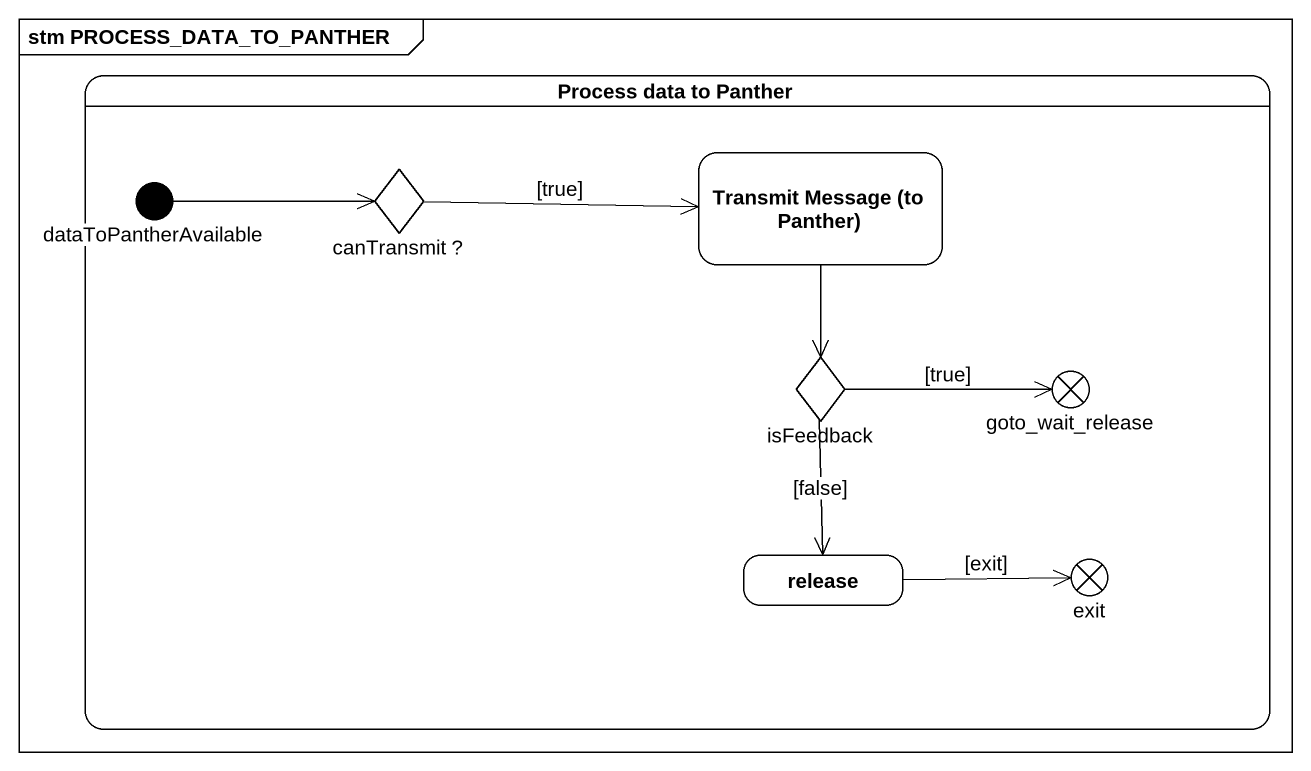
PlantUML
@startuml
mainframe stm PROCESS_DATA_TO_PANTHER
hide empty description
state "Process data to Panther" as Process_data_to_Panther {
  state dataToPantherAvailable <<start>>
  state "canTransmit ?" as canTransmit <<choice>>
  state "Transmit Message (to Panther)" as Transmit_Message_to_Panther
  state isFeedback <<choice>>
  state goto_wait_release <<exitPoint>>
  state release
  state exit <<exitPoint>>
}
dataToPantherAvailable -right-> canTransmit
canTransmit -right-> Transmit_Message_to_Panther : [true]
Transmit_Message_to_Panther --> isFeedback
isFeedback -right-> goto_wait_release : [true]
isFeedback --> release : [false]
release -right-> exit : [exit]
@enduml
